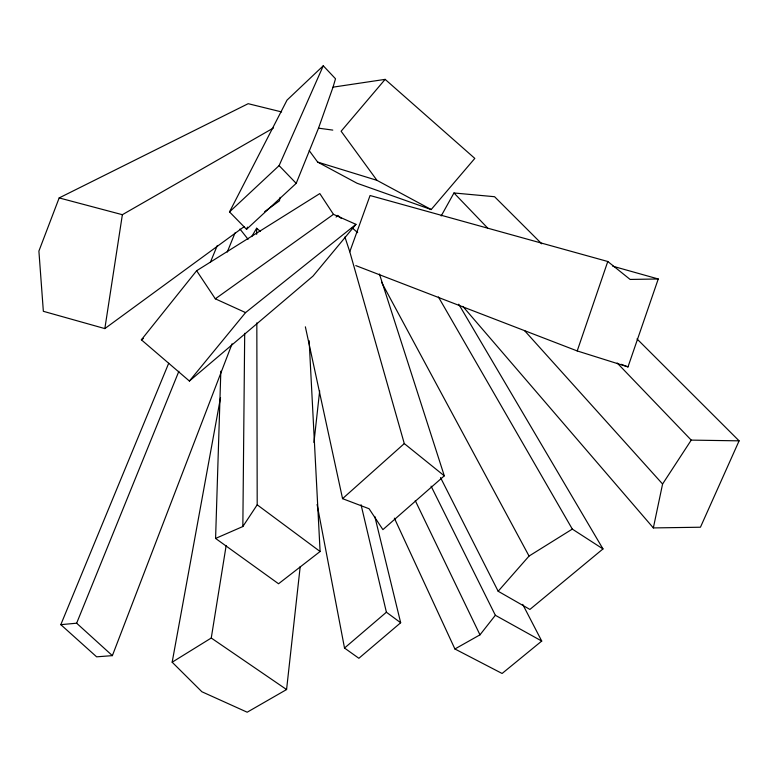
<?xml version="1.0" encoding="UTF-8"?>
<svg xmlns="http://www.w3.org/2000/svg" width="778" height="778" viewBox="0 0 778 778"><rect width="100%" height="100%" fill="white"/><g stroke="black" fill="none" stroke-linecap="round" stroke-linejoin="round"><path stroke-width="1.17" d="M220.835 371.174L215.584 538.434L242.843 526.531L244.7 333.305M220.534 397.577L172.162 662.204L201.891 691.759L247.18 712.21L286.576 689.551L300.211 566.53M313.952 442.458L319.67 390.857M281.626 111.935L248.182 103.688L59.167 197.923L38.9 251.08L43.354 311.307L104.845 328.588L122.37 214.699L273.438 128M172.162 662.204L211.256 638.018L226.145 545.641M280.129 197.33L279.419 200.86L264.705 211.616M653.345 527.922L662.584 484.013L691.234 440.115L739.1 440.844L700.443 527.221L653.345 527.922L462.822 306.347M333.033 87.155L335.512 78.773L323.269 65.79L287.024 100.119L229.52 211.917L246.538 229.325L296.194 183.355L318.513 128.166L333.033 87.155L385.139 79.366L474.813 158.401L431.177 209.554L357.083 183.268L317.657 162.087L309.197 150.582M612.733 266.193L658.256 278.981L627.992 366.905L577.208 350.936L607.783 261.496L370.065 195.521L349.779 251.771L404.288 443.586L444.296 475.835L382.902 529.633L369.083 508.744L342.563 498.659L305.365 326.818M168.69 363.277L60.81 624.656L96.618 656.827L112.372 655.64L232.077 343.779M60.81 624.656L76.643 623.207L178.872 371.291M227.254 252.072L235.014 232.953M210.361 262.322L217.305 245.498M246.538 229.325L247.492 227.108M229.52 211.917L279.108 165.617L323.269 65.79M441.175 215.973L453.963 192.973L494.575 196.717L541.76 243.835M251.702 236.59L256.633 228.246L260.319 231.338M242.843 526.531L257.197 504.815L256.828 322.86M394.368 518.148L454.906 648.978L479.977 634.838L495.353 615.281L431.09 486.162M141.372 339.811L196.639 270.725L319.816 193.576L333.47 214.349L355.964 224.346L312.999 276.102L189.404 381.035L141.372 339.811L143.376 338.449M189.404 381.035L245.576 312.591L355.964 224.346M385.139 79.366L341.124 131.229L376.96 180.34L431.177 209.554M498.163 591.251L529.05 556.056L572.316 529.098L602.989 548.928L529.906 609.427L498.163 591.251L440.523 477.585M336.086 217.062L337.817 215.389L341.425 218.53M342.563 498.659L404.288 443.586M374.801 516.456L400.67 622.75L358.872 658.285L344.518 648.045L386.394 612.218L361.06 504.747M522.728 604.38L541.731 641.053L502.102 673.476L454.906 648.978M309.148 340.725L320.098 551.505L278.543 583.763L215.584 538.434M104.845 328.588L244.107 226.69M196.639 270.725L215.321 298.82L333.47 214.349M658.256 278.981L630.122 279.438L607.783 261.496M318.513 128.166L332.789 130.101M59.167 197.923L122.37 214.699M317.657 162.087L376.96 180.34M621.194 364.308L627.992 366.905M355.779 265.59L577.208 350.936M215.321 298.82L245.576 312.591M495.353 615.281L541.731 641.053M211.256 638.018L286.576 689.551M386.394 612.218L400.67 622.75M257.197 504.815L320.098 551.505M352.269 227.964L357.686 232.671M76.643 623.207L112.372 655.64M636.997 338.907L739.1 440.844M279.108 165.617L296.194 183.355M453.963 192.973L487.621 228.022M617.187 362.995L691.234 440.115M524.557 330.621L662.584 484.013M239.964 229.014L248.075 239.293M458.748 304.208L602.989 548.928M438.374 296.904L572.316 529.098M381.551 282.249L529.05 556.056M415.257 500.614L479.977 634.838M344.917 236.989L349.779 251.771M379.431 274.021L444.296 475.835M317.103 504.475L344.518 648.045M256.633 228.246L256.643 234.314"/></g></svg>
